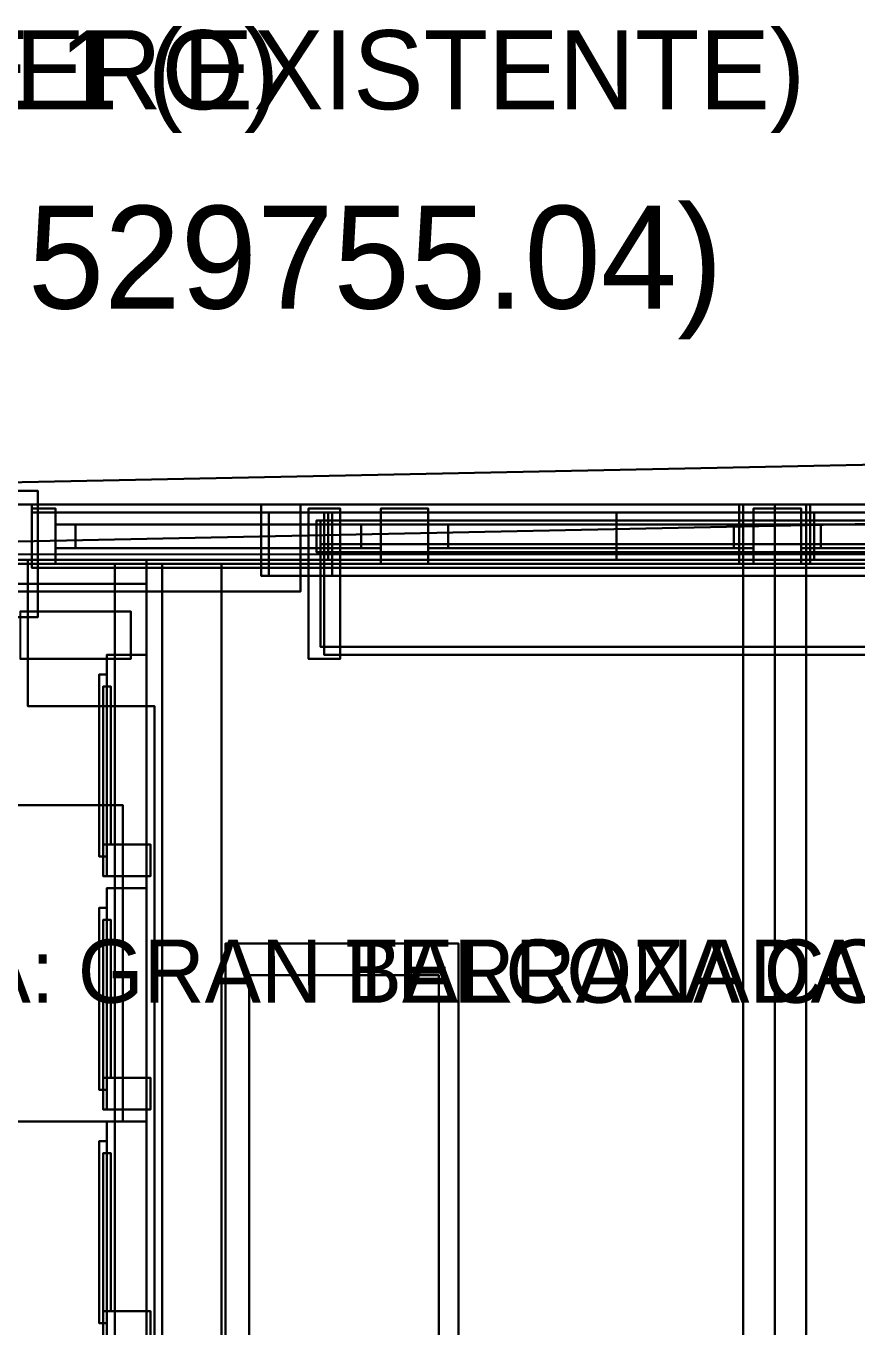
# Model space of a CAD drawing. Header units: metres. Extents: x -1 to 116, y -1 to 42.
# Drawn here: x 2.955 to 5.058, y 22.63 to 25.921 of the extents above; entities that cross this region are included whole.
import ezdxf

# ---------------------------------------------------------------- set-up
doc = ezdxf.new("R2010")
doc.units = ezdxf.units.M
for name, color, linetype in [('BALCONES_BARANDAS_3D', 30, 'CONTINUOUS'), ('CERCA_PERIMETRAL_3D', 8, 'CONTINUOUS'), ('CUBIERTA_CHALET_3D', 9, 'CONTINUOUS'), ('EJES_ESTRUCTURALES', 1, 'CONTINUOUS'), ('ESTRUCTURA_MADERA_CHALET_3D', 34, 'CONTINUOUS'), ('LOSA_PISO_3D', 8, 'CONTINUOUS'), ('MUROS_EXTERIORES_3D', 7, 'CONTINUOUS'), ('MUROS_INTERIORES_3D', 7, 'CONTINUOUS'), ('P2_LOSA_PISO_3D', 8, 'CONTINUOUS'), ('P2_ROTULOS', 6, 'CONTINUOUS'), ('P3_COLUMNAS_METAL_NEGRO_3D', 8, 'CONTINUOUS'), ('P3_LOSA_STEELDECK_3D', 8, 'CONTINUOUS'), ('P3_MOBILIARIO_PRIVADO_3D', 34, 'CONTINUOUS'), ('P3_ROTULOS', 5, 'CONTINUOUS'), ('PB_MOBILIARIO_COMERCIAL_3D', 34, 'CONTINUOUS'), ('PB_MOBILIARIO_GARAJE_3D', 8, 'CONTINUOUS'), ('PB_TIMBER_FRAME_3D', 30, 'CONTINUOUS'), ('PB_ZOCALO_PIEDRA_3D', 8, 'CONTINUOUS'), ('TERRENO_3D', 3, 'CONTINUOUS')]:
    doc.layers.add(name, color=color, linetype=linetype)

msp = doc.modelspace()

# ---------------------------------------------------------------- linework, layer by layer
at = {"layer": 'BALCONES_BARANDAS_3D', "color": 30}
for points in [[(2.97, 24.55, 3.97), (5.8, 24.55, 3.97), (5.8, 24.71, 3.97), (2.97, 24.71, 3.97)], [(2.97, 24.55, 4.05), (5.8, 24.55, 4.05), (5.8, 24.71, 4.05), (2.97, 24.71, 4.05)], [(2.97, 24.71, 3.97), (5.8, 24.71, 3.97), (5.8, 24.71, 4.05), (2.97, 24.71, 4.05)], [(2.97, 24.55, 3.97), (2.97, 24.71, 3.97), (2.97, 24.71, 4.05), (2.97, 24.55, 4.05)], [(2.97, 24.55, 6.97), (5.8, 24.55, 6.97), (5.8, 24.71, 6.97), (2.97, 24.71, 6.97)], [(2.97, 24.55, 7.05), (5.8, 24.55, 7.05), (5.8, 24.71, 7.05), (2.97, 24.71, 7.05)], [(2.97, 24.71, 6.97), (5.8, 24.71, 6.97), (5.8, 24.71, 7.05), (2.97, 24.71, 7.05)], [(2.97, 24.55, 6.97), (2.97, 24.71, 6.97), (2.97, 24.71, 7.05), (2.97, 24.55, 7.05)], [(2.97, 24.56, 3), (3.03, 24.56, 3), (3.03, 24.7, 3), (2.97, 24.7, 3)], [(2.97, 24.56, 4.05), (3.03, 24.56, 4.05), (3.03, 24.7, 4.05), (2.97, 24.7, 4.05)], [(2.97, 24.7, 3), (3.03, 24.7, 3), (3.03, 24.7, 4.05), (2.97, 24.7, 4.05)], [(2.97, 24.56, 3), (2.97, 24.7, 3), (2.97, 24.7, 4.05), (2.97, 24.56, 4.05)], [(2.97, 24.56, 6), (3.03, 24.56, 6), (3.03, 24.7, 6), (2.97, 24.7, 6)], [(2.97, 24.56, 7.05), (3.03, 24.56, 7.05), (3.03, 24.7, 7.05), (2.97, 24.7, 7.05)], [(2.97, 24.7, 6), (3.03, 24.7, 6), (3.03, 24.7, 7.05), (2.97, 24.7, 7.05)], [(2.97, 24.56, 6), (2.97, 24.7, 6), (2.97, 24.7, 7.05), (2.97, 24.56, 7.05)], [(2.97, 24.57, 3.05), (5.8, 24.57, 3.05), (5.8, 24.69, 3.05), (2.97, 24.69, 3.05)], [(2.97, 24.57, 3.13), (5.8, 24.57, 3.13), (5.8, 24.69, 3.13), (2.97, 24.69, 3.13)], [(2.97, 24.69, 3.05), (5.8, 24.69, 3.05), (5.8, 24.69, 3.13), (2.97, 24.69, 3.13)], [(2.97, 24.57, 3.05), (2.97, 24.69, 3.05), (2.97, 24.69, 3.13), (2.97, 24.57, 3.13)], [(2.97, 24.57, 6.05), (5.8, 24.57, 6.05), (5.8, 24.69, 6.05), (2.97, 24.69, 6.05)], [(2.97, 24.57, 6.13), (5.8, 24.57, 6.13), (5.8, 24.69, 6.13), (2.97, 24.69, 6.13)], [(2.97, 24.69, 6.05), (5.8, 24.69, 6.05), (5.8, 24.69, 6.13), (2.97, 24.69, 6.13)], [(2.97, 24.57, 6.05), (2.97, 24.69, 6.05), (2.97, 24.69, 6.13), (2.97, 24.57, 6.13)], [(3.03, 24.56, 3), (3.03, 24.7, 3), (3.03, 24.7, 4.05), (3.03, 24.56, 4.05)], [(3.03, 24.56, 6), (3.03, 24.7, 6), (3.03, 24.7, 7.05), (3.03, 24.56, 7.05)], [(3.8533, 24.56, 3), (3.9733, 24.56, 3), (3.9733, 24.7, 3), (3.8533, 24.7, 3)], [(3.8533, 24.56, 4.05), (3.9733, 24.56, 4.05), (3.9733, 24.7, 4.05), (3.8533, 24.7, 4.05)], [(3.8533, 24.7, 3), (3.9733, 24.7, 3), (3.9733, 24.7, 4.05), (3.8533, 24.7, 4.05)], [(3.8533, 24.56, 3), (3.8533, 24.7, 3), (3.8533, 24.7, 4.05), (3.8533, 24.56, 4.05)], [(3.8533, 24.56, 6), (3.9733, 24.56, 6), (3.9733, 24.7, 6), (3.8533, 24.7, 6)], [(3.8533, 24.56, 7.05), (3.9733, 24.56, 7.05), (3.9733, 24.7, 7.05), (3.8533, 24.7, 7.05)], [(3.8533, 24.7, 6), (3.9733, 24.7, 6), (3.9733, 24.7, 7.05), (3.8533, 24.7, 7.05)], [(3.8533, 24.56, 6), (3.8533, 24.7, 6), (3.8533, 24.7, 7.05), (3.8533, 24.56, 7.05)], [(3.9733, 24.56, 3), (3.9733, 24.7, 3), (3.9733, 24.7, 4.05), (3.9733, 24.56, 4.05)], [(3.9733, 24.56, 6), (3.9733, 24.7, 6), (3.9733, 24.7, 7.05), (3.9733, 24.56, 7.05)], [(4.7967, 24.56, 3), (4.9167, 24.56, 3), (4.9167, 24.7, 3), (4.7967, 24.7, 3)], [(4.7967, 24.56, 4.05), (4.9167, 24.56, 4.05), (4.9167, 24.7, 4.05), (4.7967, 24.7, 4.05)], [(4.7967, 24.7, 3), (4.9167, 24.7, 3), (4.9167, 24.7, 4.05), (4.7967, 24.7, 4.05)], [(4.7967, 24.56, 3), (4.7967, 24.7, 3), (4.7967, 24.7, 4.05), (4.7967, 24.56, 4.05)], [(4.7967, 24.56, 6), (4.9167, 24.56, 6), (4.9167, 24.7, 6), (4.7967, 24.7, 6)], [(4.7967, 24.56, 7.05), (4.9167, 24.56, 7.05), (4.9167, 24.7, 7.05), (4.7967, 24.7, 7.05)], [(4.7967, 24.7, 6), (4.9167, 24.7, 6), (4.9167, 24.7, 7.05), (4.7967, 24.7, 7.05)], [(4.7967, 24.56, 6), (4.7967, 24.7, 6), (4.7967, 24.7, 7.05), (4.7967, 24.56, 7.05)], [(4.9167, 24.56, 3), (4.9167, 24.7, 3), (4.9167, 24.7, 4.05), (4.9167, 24.56, 4.05)], [(4.9167, 24.56, 6), (4.9167, 24.7, 6), (4.9167, 24.7, 7.05), (4.9167, 24.56, 7.05)], [(3.03, 24.6, 3.13), (3.08, 24.6, 3.13), (3.08, 24.66, 3.13), (3.03, 24.66, 3.13)], [(3.03, 24.66, 3.13), (3.08, 24.66, 3.13), (3.8533, 24.66, 3.97), (3.8033, 24.66, 3.97)], [(3.03, 24.6, 3.13), (3.03, 24.66, 3.13), (3.8033, 24.66, 3.97), (3.8033, 24.6, 3.97)], [(3.03, 24.6, 3.97), (3.08, 24.6, 3.97), (3.08, 24.66, 3.97), (3.03, 24.66, 3.97)], [(3.8033, 24.66, 3.13), (3.8533, 24.66, 3.13), (3.08, 24.66, 3.97), (3.03, 24.66, 3.97)], [(3.8033, 24.6, 3.13), (3.8033, 24.66, 3.13), (3.03, 24.66, 3.97), (3.03, 24.6, 3.97)], [(3.03, 24.6, 6.13), (3.08, 24.6, 6.13), (3.08, 24.66, 6.13), (3.03, 24.66, 6.13)], [(3.03, 24.66, 6.13), (3.08, 24.66, 6.13), (3.8533, 24.66, 6.97), (3.8033, 24.66, 6.97)], [(3.03, 24.6, 6.13), (3.03, 24.66, 6.13), (3.8033, 24.66, 6.97), (3.8033, 24.6, 6.97)], [(3.03, 24.6, 6.97), (3.08, 24.6, 6.97), (3.08, 24.66, 6.97), (3.03, 24.66, 6.97)], [(3.8033, 24.66, 6.13), (3.8533, 24.66, 6.13), (3.08, 24.66, 6.97), (3.03, 24.66, 6.97)], [(3.8033, 24.6, 6.13), (3.8033, 24.66, 6.13), (3.03, 24.66, 6.97), (3.03, 24.6, 6.97)], [(3.08, 24.6, 3.13), (3.08, 24.66, 3.13), (3.8533, 24.66, 3.97), (3.8533, 24.6, 3.97)], [(3.8533, 24.6, 3.13), (3.8533, 24.66, 3.13), (3.08, 24.66, 3.97), (3.08, 24.6, 3.97)], [(3.08, 24.6, 6.13), (3.08, 24.66, 6.13), (3.8533, 24.66, 6.97), (3.8533, 24.6, 6.97)], [(3.8533, 24.6, 6.13), (3.8533, 24.66, 6.13), (3.08, 24.66, 6.97), (3.08, 24.6, 6.97)], [(3.8033, 24.6, 3.97), (3.8533, 24.6, 3.97), (3.8533, 24.66, 3.97), (3.8033, 24.66, 3.97)], [(3.8033, 24.6, 3.13), (3.8533, 24.6, 3.13), (3.8533, 24.66, 3.13), (3.8033, 24.66, 3.13)], [(3.8033, 24.6, 6.97), (3.8533, 24.6, 6.97), (3.8533, 24.66, 6.97), (3.8033, 24.66, 6.97)], [(3.8033, 24.6, 6.13), (3.8533, 24.6, 6.13), (3.8533, 24.66, 6.13), (3.8033, 24.66, 6.13)], [(3.9733, 24.6, 3.13), (4.0233, 24.6, 3.13), (4.0233, 24.66, 3.13), (3.9733, 24.66, 3.13)], [(3.9733, 24.66, 3.13), (4.0233, 24.66, 3.13), (4.7967, 24.66, 3.97), (4.7467, 24.66, 3.97)], [(3.9733, 24.6, 3.13), (3.9733, 24.66, 3.13), (4.7467, 24.66, 3.97), (4.7467, 24.6, 3.97)], [(3.9733, 24.6, 3.97), (4.0233, 24.6, 3.97), (4.0233, 24.66, 3.97), (3.9733, 24.66, 3.97)], [(4.7467, 24.66, 3.13), (4.7967, 24.66, 3.13), (4.0233, 24.66, 3.97), (3.9733, 24.66, 3.97)], [(4.7467, 24.6, 3.13), (4.7467, 24.66, 3.13), (3.9733, 24.66, 3.97), (3.9733, 24.6, 3.97)], [(3.9733, 24.6, 6.13), (4.0233, 24.6, 6.13), (4.0233, 24.66, 6.13), (3.9733, 24.66, 6.13)], [(3.9733, 24.66, 6.13), (4.0233, 24.66, 6.13), (4.7967, 24.66, 6.97), (4.7467, 24.66, 6.97)], [(3.9733, 24.6, 6.13), (3.9733, 24.66, 6.13), (4.7467, 24.66, 6.97), (4.7467, 24.6, 6.97)], [(3.9733, 24.6, 6.97), (4.0233, 24.6, 6.97), (4.0233, 24.66, 6.97), (3.9733, 24.66, 6.97)], [(4.7467, 24.66, 6.13), (4.7967, 24.66, 6.13), (4.0233, 24.66, 6.97), (3.9733, 24.66, 6.97)], [(4.7467, 24.6, 6.13), (4.7467, 24.66, 6.13), (3.9733, 24.66, 6.97), (3.9733, 24.6, 6.97)], [(4.0233, 24.6, 3.13), (4.0233, 24.66, 3.13), (4.7967, 24.66, 3.97), (4.7967, 24.6, 3.97)], [(4.7967, 24.6, 3.13), (4.7967, 24.66, 3.13), (4.0233, 24.66, 3.97), (4.0233, 24.6, 3.97)], [(4.0233, 24.6, 6.13), (4.0233, 24.66, 6.13), (4.7967, 24.66, 6.97), (4.7967, 24.6, 6.97)], [(4.7967, 24.6, 6.13), (4.7967, 24.66, 6.13), (4.0233, 24.66, 6.97), (4.0233, 24.6, 6.97)], [(4.7467, 24.6, 3.97), (4.7967, 24.6, 3.97), (4.7967, 24.66, 3.97), (4.7467, 24.66, 3.97)], [(4.7467, 24.6, 3.13), (4.7967, 24.6, 3.13), (4.7967, 24.66, 3.13), (4.7467, 24.66, 3.13)], [(4.7467, 24.6, 6.97), (4.7967, 24.6, 6.97), (4.7967, 24.66, 6.97), (4.7467, 24.66, 6.97)], [(4.7467, 24.6, 6.13), (4.7967, 24.6, 6.13), (4.7967, 24.66, 6.13), (4.7467, 24.66, 6.13)], [(4.9167, 24.6, 3.13), (4.9667, 24.6, 3.13), (4.9667, 24.66, 3.13), (4.9167, 24.66, 3.13)], [(4.9167, 24.66, 3.13), (4.9667, 24.66, 3.13), (5.74, 24.66, 3.97), (5.69, 24.66, 3.97)], [(4.9167, 24.6, 3.13), (4.9167, 24.66, 3.13), (5.69, 24.66, 3.97), (5.69, 24.6, 3.97)], [(4.9167, 24.6, 3.97), (4.9667, 24.6, 3.97), (4.9667, 24.66, 3.97), (4.9167, 24.66, 3.97)], [(5.69, 24.66, 3.13), (5.74, 24.66, 3.13), (4.9667, 24.66, 3.97), (4.9167, 24.66, 3.97)], [(5.69, 24.6, 3.13), (5.69, 24.66, 3.13), (4.9167, 24.66, 3.97), (4.9167, 24.6, 3.97)], [(4.9167, 24.6, 6.13), (4.9667, 24.6, 6.13), (4.9667, 24.66, 6.13), (4.9167, 24.66, 6.13)], [(4.9167, 24.66, 6.13), (4.9667, 24.66, 6.13), (5.74, 24.66, 6.97), (5.69, 24.66, 6.97)], [(4.9167, 24.6, 6.13), (4.9167, 24.66, 6.13), (5.69, 24.66, 6.97), (5.69, 24.6, 6.97)], [(4.9167, 24.6, 6.97), (4.9667, 24.6, 6.97), (4.9667, 24.66, 6.97), (4.9167, 24.66, 6.97)], [(5.69, 24.66, 6.13), (5.74, 24.66, 6.13), (4.9667, 24.66, 6.97), (4.9167, 24.66, 6.97)], [(5.69, 24.6, 6.13), (5.69, 24.66, 6.13), (4.9167, 24.66, 6.97), (4.9167, 24.6, 6.97)], [(4.9667, 24.6, 3.13), (4.9667, 24.66, 3.13), (5.74, 24.66, 3.97), (5.74, 24.6, 3.97)], [(5.74, 24.6, 3.13), (5.74, 24.66, 3.13), (4.9667, 24.66, 3.97), (4.9667, 24.6, 3.97)], [(4.9667, 24.6, 6.13), (4.9667, 24.66, 6.13), (5.74, 24.66, 6.97), (5.74, 24.6, 6.97)], [(5.74, 24.6, 6.13), (5.74, 24.66, 6.13), (4.9667, 24.66, 6.97), (4.9667, 24.6, 6.97)], [(3.03, 24.6, 3.13), (3.08, 24.6, 3.13), (3.8533, 24.6, 3.97), (3.8033, 24.6, 3.97)], [(3.8033, 24.6, 3.13), (3.8533, 24.6, 3.13), (3.08, 24.6, 3.97), (3.03, 24.6, 3.97)], [(3.03, 24.6, 6.13), (3.08, 24.6, 6.13), (3.8533, 24.6, 6.97), (3.8033, 24.6, 6.97)], [(3.8033, 24.6, 6.13), (3.8533, 24.6, 6.13), (3.08, 24.6, 6.97), (3.03, 24.6, 6.97)], [(3.9733, 24.6, 3.13), (4.0233, 24.6, 3.13), (4.7967, 24.6, 3.97), (4.7467, 24.6, 3.97)], [(4.7467, 24.6, 3.13), (4.7967, 24.6, 3.13), (4.0233, 24.6, 3.97), (3.9733, 24.6, 3.97)], [(3.9733, 24.6, 6.13), (4.0233, 24.6, 6.13), (4.7967, 24.6, 6.97), (4.7467, 24.6, 6.97)], [(4.7467, 24.6, 6.13), (4.7967, 24.6, 6.13), (4.0233, 24.6, 6.97), (3.9733, 24.6, 6.97)], [(4.9167, 24.6, 3.13), (4.9667, 24.6, 3.13), (5.74, 24.6, 3.97), (5.69, 24.6, 3.97)], [(5.69, 24.6, 3.13), (5.74, 24.6, 3.13), (4.9667, 24.6, 3.97), (4.9167, 24.6, 3.97)], [(4.9167, 24.6, 6.13), (4.9667, 24.6, 6.13), (5.74, 24.6, 6.97), (5.69, 24.6, 6.97)], [(5.69, 24.6, 6.13), (5.74, 24.6, 6.13), (4.9667, 24.6, 6.97), (4.9167, 24.6, 6.97)], [(2.97, 24.57, 3.05), (5.8, 24.57, 3.05), (5.8, 24.57, 3.13), (2.97, 24.57, 3.13)], [(2.97, 24.57, 6.05), (5.8, 24.57, 6.05), (5.8, 24.57, 6.13), (2.97, 24.57, 6.13)], [(2.97, 24.56, 3), (3.03, 24.56, 3), (3.03, 24.56, 4.05), (2.97, 24.56, 4.05)], [(2.97, 24.56, 6), (3.03, 24.56, 6), (3.03, 24.56, 7.05), (2.97, 24.56, 7.05)], [(2.97, 24.55, 3.97), (5.8, 24.55, 3.97), (5.8, 24.55, 4.05), (2.97, 24.55, 4.05)], [(2.97, 24.55, 6.97), (5.8, 24.55, 6.97), (5.8, 24.55, 7.05), (2.97, 24.55, 7.05)], [(3.8533, 24.56, 3), (3.9733, 24.56, 3), (3.9733, 24.56, 4.05), (3.8533, 24.56, 4.05)], [(3.8533, 24.56, 6), (3.9733, 24.56, 6), (3.9733, 24.56, 7.05), (3.8533, 24.56, 7.05)], [(4.7967, 24.56, 3), (4.9167, 24.56, 3), (4.9167, 24.56, 4.05), (4.7967, 24.56, 4.05)], [(4.7967, 24.56, 6), (4.9167, 24.56, 6), (4.9167, 24.56, 7.05), (4.7967, 24.56, 7.05)]]:
    msp.add_3dface(points, dxfattribs=at)
at = {"layer": 'CERCA_PERIMETRAL_3D', "color": 1}
for points in [[(0, 24.556, -0.2), (11.3703, 24.7909, -0.2), (11.3703, 24.9409, -0.2), (0, 24.706, -0.2)], [(0, 24.556, 0.1), (11.3703, 24.7909, 0.1), (11.3703, 24.9409, 0.1), (0, 24.706, 0.1)], [(0, 24.706, -0.2), (11.3703, 24.9409, -0.2), (11.3703, 24.9409, 0.1), (0, 24.706, 0.1)], [(0, 24.556, -0.2), (11.3703, 24.7909, -0.2), (11.3703, 24.7909, 0.1), (0, 24.556, 0.1)]]:
    msp.add_3dface(points, dxfattribs=at)
at = {"layer": 'CUBIERTA_CHALET_3D', "color": 9}
for points in [[(2.45, 14.3, 10.1997), (4.85, 14.3, 11.6994), (4.85, 24.71, 11.6994), (2.45, 24.71, 10.1997)], [(2.45, 14.3, 10.3797), (4.85, 14.3, 11.8794), (4.85, 24.71, 11.8794), (2.45, 24.71, 10.3797)], [(2.45, 24.71, 10.1997), (4.85, 24.71, 11.6994), (4.85, 24.71, 11.8794), (2.45, 24.71, 10.3797)], [(4.85, 14.3, 11.6994), (4.85, 24.71, 11.6994), (4.85, 24.71, 11.8794), (4.85, 14.3, 11.8794)], [(4.85, 14.3, 11.6994), (5.55, 14.3, 11.262), (5.55, 24.71, 11.262), (4.85, 24.71, 11.6994)], [(4.85, 14.3, 11.8794), (5.55, 14.3, 11.442), (5.55, 24.71, 11.442), (4.85, 24.71, 11.8794)], [(4.85, 24.71, 11.6994), (5.55, 24.71, 11.262), (5.55, 24.71, 11.442), (4.85, 24.71, 11.8794)], [(4.85, 14.3, 11.6994), (4.85, 24.71, 11.6994), (4.85, 24.71, 11.8794), (4.85, 14.3, 11.8794)]]:
    msp.add_3dface(points, dxfattribs=at)
at = {"layer": 'EJES_ESTRUCTURALES', "color": 1}
msp.add_line((-0.6, 24.585), (10.4, 24.585), dxfattribs=at)
at = {"layer": 'ESTRUCTURA_MADERA_CHALET_3D', "color": 34}
for points in [[(0.45, 24.56, 8.67), (9.15, 24.56, 8.67), (9.15, 24.71, 8.67), (0.45, 24.71, 8.67)], [(0.45, 24.56, 8.85), (9.15, 24.56, 8.85), (9.15, 24.71, 8.85), (0.45, 24.71, 8.85)], [(0.45, 24.71, 8.67), (9.15, 24.71, 8.67), (9.15, 24.71, 8.85), (0.45, 24.71, 8.85)], [(4.76, 24.56, 8.85), (4.94, 24.56, 8.85), (4.94, 24.71, 8.85), (4.76, 24.71, 8.85)], [(4.76, 24.56, 11.6494), (4.94, 24.56, 11.6494), (4.94, 24.71, 11.6494), (4.76, 24.71, 11.6494)], [(4.76, 24.71, 8.85), (4.94, 24.71, 8.85), (4.94, 24.71, 11.6494), (4.76, 24.71, 11.6494)], [(4.76, 24.56, 8.85), (4.76, 24.71, 8.85), (4.76, 24.71, 11.6494), (4.76, 24.56, 11.6494)], [(4.77, 14.3, 11.4794), (4.93, 14.3, 11.4794), (4.93, 24.71, 11.4794), (4.77, 24.71, 11.4794)], [(4.77, 14.3, 11.6994), (4.93, 14.3, 11.6994), (4.93, 24.71, 11.6994), (4.77, 24.71, 11.6994)], [(4.77, 24.71, 11.4794), (4.93, 24.71, 11.4794), (4.93, 24.71, 11.6994), (4.77, 24.71, 11.6994)], [(4.77, 14.3, 11.4794), (4.77, 24.71, 11.4794), (4.77, 24.71, 11.6994), (4.77, 14.3, 11.6994)], [(4.93, 14.3, 11.4794), (4.93, 24.71, 11.4794), (4.93, 24.71, 11.6994), (4.93, 14.3, 11.6994)], [(4.94, 24.56, 8.85), (4.94, 24.71, 8.85), (4.94, 24.71, 11.6494), (4.94, 24.56, 11.6494)], [(0.45, 24.56, 8.67), (9.15, 24.56, 8.67), (9.15, 24.56, 8.85), (0.45, 24.56, 8.85)], [(4.76, 24.56, 8.85), (4.94, 24.56, 8.85), (4.94, 24.56, 11.6494), (4.76, 24.56, 11.6494)]]:
    msp.add_3dface(points, dxfattribs=at)
at = {"layer": 'LOSA_PISO_3D', "color": 8}
for points in [[(0.15, 10.35, -0.15), (9.15, 10.35, -0.15), (9.15, 24.71, -0.15), (0.15, 24.71, -0.15)], [(0.15, 10.35), (9.15, 10.35), (9.15, 24.71), (0.15, 24.71)], [(0.15, 24.71, -0.15), (9.15, 24.71, -0.15), (9.15, 24.71), (0.15, 24.71)]]:
    msp.add_3dface(points, dxfattribs=at)
at = {"layer": 'MUROS_EXTERIORES_3D', "color": 7}
for points in [[(2.7, 24.56), (3.65, 24.56), (3.65, 24.71), (2.7, 24.71)], [(2.7, 24.56, 2.85), (3.65, 24.56, 2.85), (3.65, 24.71, 2.85), (2.7, 24.71, 2.85)], [(2.7, 24.71), (3.65, 24.71), (3.65, 24.71, 2.85), (2.7, 24.71, 2.85)], [(3.65, 24.56), (3.65, 24.71), (3.65, 24.71, 2.85), (3.65, 24.56, 2.85)], [(3.65, 24.56, 2.4), (5.75, 24.56, 2.4), (5.75, 24.71, 2.4), (3.65, 24.71, 2.4)], [(3.65, 24.56, 2.85), (5.75, 24.56, 2.85), (5.75, 24.71, 2.85), (3.65, 24.71, 2.85)], [(3.65, 24.71, 2.4), (5.75, 24.71, 2.4), (5.75, 24.71, 2.85), (3.65, 24.71, 2.85)], [(3.65, 24.56, 2.4), (3.65, 24.71, 2.4), (3.65, 24.71, 2.85), (3.65, 24.56, 2.85)], [(2.7, 24.56), (3.65, 24.56), (3.65, 24.56, 2.85), (2.7, 24.56, 2.85)], [(3.65, 24.56, 2.4), (5.75, 24.56, 2.4), (5.75, 24.56, 2.85), (3.65, 24.56, 2.85)]]:
    msp.add_3dface(points, dxfattribs=at)
at = {"layer": 'MUROS_INTERIORES_3D', "color": 7}
for points in [[(3.3, 11.8), (3.45, 11.8), (3.45, 24.56), (3.3, 24.56)], [(3.3, 11.8, 2.85), (3.45, 11.8, 2.85), (3.45, 24.56, 2.85), (3.3, 24.56, 2.85)], [(3.3, 24.56), (3.45, 24.56), (3.45, 24.56, 2.85), (3.3, 24.56, 2.85)], [(3.3, 11.8), (3.3, 24.56), (3.3, 24.56, 2.85), (3.3, 11.8, 2.85)], [(3.45, 11.8), (3.45, 24.56), (3.45, 24.56, 2.85), (3.45, 11.8, 2.85)]]:
    msp.add_3dface(points, dxfattribs=at)
at = {"layer": 'P2_LOSA_PISO_3D', "color": 8}
for points in [[(0.15, 10.35, 2.85), (9.15, 10.35, 2.85), (9.15, 24.71, 2.85), (0.15, 24.71, 2.85)], [(0.15, 10.35, 3), (9.15, 10.35, 3), (9.15, 24.71, 3), (0.15, 24.71, 3)], [(0.15, 24.71, 2.85), (9.15, 24.71, 2.85), (9.15, 24.71, 3), (0.15, 24.71, 3)]]:
    msp.add_3dface(points, dxfattribs=at)
at = {"layer": 'P3_COLUMNAS_METAL_NEGRO_3D', "color": 8}
for points in [[(2.665, 24.425, 6), (2.985, 24.425, 6), (2.985, 24.745, 6), (2.665, 24.745, 6)], [(2.665, 24.425, 6.03), (2.985, 24.425, 6.03), (2.985, 24.745, 6.03), (2.665, 24.745, 6.03)], [(2.665, 24.745, 6), (2.985, 24.745, 6), (2.985, 24.745, 6.03), (2.665, 24.745, 6.03)], [(2.985, 24.425, 6), (2.985, 24.745, 6), (2.985, 24.745, 6.03), (2.985, 24.425, 6.03)], [(2.665, 24.425, 6), (2.985, 24.425, 6), (2.985, 24.425, 6.03), (2.665, 24.425, 6.03)]]:
    msp.add_3dface(points, dxfattribs=at)
at = {"layer": 'P3_LOSA_STEELDECK_3D', "color": 8}
for points in [[(0.15, 10.4, 5.85), (9.15, 10.4, 5.85), (9.15, 24.71, 5.85), (0.15, 24.71, 5.85)], [(0.15, 10.4, 6), (9.15, 10.4, 6), (9.15, 24.71, 6), (0.15, 24.71, 6)], [(0.15, 24.71, 5.85), (9.15, 24.71, 5.85), (9.15, 24.71, 6), (0.15, 24.71, 6)]]:
    msp.add_3dface(points, dxfattribs=at)
at = {"layer": 'P3_MOBILIARIO_PRIVADO_3D', "color": 30}
for points in [[(2.45, 23.15, 6), (3.2, 23.15, 6), (3.2, 23.95, 6), (2.45, 23.95, 6)], [(2.45, 23.15, 6.44), (3.2, 23.15, 6.44), (3.2, 23.95, 6.44), (2.45, 23.95, 6.44)], [(2.45, 23.95, 6), (3.2, 23.95, 6), (3.2, 23.95, 6.44), (2.45, 23.95, 6.44)], [(3.2, 23.15, 6), (3.2, 23.95, 6), (3.2, 23.95, 6.44), (3.2, 23.15, 6.44)], [(2.45, 23.15, 6), (3.2, 23.15, 6), (3.2, 23.15, 6.44), (2.45, 23.15, 6.44)]]:
    msp.add_3dface(points, dxfattribs=at)
at = {"layer": 'PB_MOBILIARIO_COMERCIAL_3D', "color": 8}
for points in [[(3.65, 24.57), (3.72, 24.57), (3.72, 24.69), (3.65, 24.69)], [(3.65, 24.57, 2.4), (3.72, 24.57, 2.4), (3.72, 24.69, 2.4), (3.65, 24.69, 2.4)], [(3.65, 24.69), (3.72, 24.69), (3.72, 24.69, 2.4), (3.65, 24.69, 2.4)], [(3.65, 24.57), (3.65, 24.69), (3.65, 24.69, 2.4), (3.65, 24.57, 2.4)], [(3.72, 24.57), (3.72, 24.69), (3.72, 24.69, 2.4), (3.72, 24.57, 2.4)], [(3.69, 24.59, 1.98), (5.71, 24.59, 1.98), (5.71, 24.67, 1.98), (3.69, 24.67, 1.98)], [(3.69, 24.59, 2.02), (5.71, 24.59, 2.02), (5.71, 24.67, 2.02), (3.69, 24.67, 2.02)], [(3.69, 24.67, 1.98), (5.71, 24.67, 1.98), (5.71, 24.67, 2.02), (3.69, 24.67, 2.02)], [(3.69, 24.59, 1.98), (3.69, 24.67, 1.98), (3.69, 24.67, 2.02), (3.69, 24.59, 2.02)], [(3.7, 24.35, 2.12), (5.7, 24.35, 2.12), (5.7, 24.67, 2.12), (3.7, 24.67, 2.12)], [(3.7, 24.35, 2.38), (5.7, 24.35, 2.38), (5.7, 24.67, 2.38), (3.7, 24.67, 2.38)], [(3.7, 24.67, 2.12), (5.7, 24.67, 2.12), (5.7, 24.67, 2.38), (3.7, 24.67, 2.38)], [(3.7, 24.35, 2.12), (3.7, 24.67, 2.12), (3.7, 24.67, 2.38), (3.7, 24.35, 2.38)], [(3.7, 24.61, 2.02), (5.7, 24.61, 2.02), (5.7, 24.66, 2.02), (3.7, 24.66, 2.02)], [(3.7, 24.61, 2.065), (5.7, 24.61, 2.065), (5.7, 24.66, 2.065), (3.7, 24.66, 2.065)], [(3.7, 24.66, 2.02), (5.7, 24.66, 2.02), (5.7, 24.66, 2.065), (3.7, 24.66, 2.065)], [(3.7, 24.61, 2.02), (3.7, 24.66, 2.02), (3.7, 24.66, 2.065), (3.7, 24.61, 2.065)], [(3.69, 24.59, 1.98), (5.71, 24.59, 1.98), (5.71, 24.59, 2.02), (3.69, 24.59, 2.02)], [(3.7, 24.61, 2.02), (5.7, 24.61, 2.02), (5.7, 24.61, 2.065), (3.7, 24.61, 2.065)], [(3.65, 24.57), (3.72, 24.57), (3.72, 24.57, 2.4), (3.65, 24.57, 2.4)], [(3.7, 24.35, 2.12), (5.7, 24.35, 2.12), (5.7, 24.35, 2.38), (3.7, 24.35, 2.38)]]:
    msp.add_3dface(points, dxfattribs=at)
at = {"layer": 'PB_MOBILIARIO_COMERCIAL_3D', "color": 30}
for points in [[(3.67, 24.32, 2.08), (3.75, 24.32, 2.08), (3.75, 24.7, 2.08), (3.67, 24.7, 2.08)], [(3.67, 24.32, 2.4), (3.75, 24.32, 2.4), (3.75, 24.7, 2.4), (3.67, 24.7, 2.4)], [(3.67, 24.7, 2.08), (3.75, 24.7, 2.08), (3.75, 24.7, 2.4), (3.67, 24.7, 2.4)], [(3.67, 24.32, 2.08), (3.67, 24.7, 2.08), (3.67, 24.7, 2.4), (3.67, 24.32, 2.4)], [(3.75, 24.32, 2.08), (3.75, 24.7, 2.08), (3.75, 24.7, 2.4), (3.75, 24.32, 2.4)], [(3.67, 24.32, 2.08), (3.75, 24.32, 2.08), (3.75, 24.32, 2.4), (3.67, 24.32, 2.4)], [(3.52, 12.08, 0.62), (4, 12.08, 0.62), (4, 23.52, 0.62), (3.52, 23.52, 0.62)], [(3.52, 12.08, 0.74), (4, 12.08, 0.74), (4, 23.52, 0.74), (3.52, 23.52, 0.74)], [(3.52, 23.52, 0.62), (4, 23.52, 0.62), (4, 23.52, 0.74), (3.52, 23.52, 0.74)], [(3.52, 12.08, 0.62), (3.52, 23.52, 0.62), (3.52, 23.52, 0.74), (3.52, 12.08, 0.74)], [(4, 12.08, 0.62), (4, 23.52, 0.62), (4, 23.52, 0.74), (4, 12.08, 0.74)]]:
    msp.add_3dface(points, dxfattribs=at)
at = {"layer": 'PB_MOBILIARIO_COMERCIAL_3D', "color": 9}
for points in [[(3.71, 24.33, 2.17), (5.69, 24.33, 2.17), (5.69, 24.69, 2.17), (3.71, 24.69, 2.17)], [(3.71, 24.33, 2.33), (5.69, 24.33, 2.33), (5.69, 24.69, 2.33), (3.71, 24.69, 2.33)], [(3.71, 24.69, 2.17), (5.69, 24.69, 2.17), (5.69, 24.69, 2.33), (3.71, 24.69, 2.33)], [(3.71, 24.33, 2.17), (3.71, 24.69, 2.17), (3.71, 24.69, 2.33), (3.71, 24.33, 2.33)], [(3.7, 24.61, 2.07), (5.7, 24.61, 2.07), (5.7, 24.66, 2.07), (3.7, 24.66, 2.07)], [(3.7, 24.61, 2.115), (5.7, 24.61, 2.115), (5.7, 24.66, 2.115), (3.7, 24.66, 2.115)], [(3.7, 24.66, 2.07), (5.7, 24.66, 2.07), (5.7, 24.66, 2.115), (3.7, 24.66, 2.115)], [(3.7, 24.61, 2.07), (3.7, 24.66, 2.07), (3.7, 24.66, 2.115), (3.7, 24.61, 2.115)], [(3.7, 24.61, 2.07), (5.7, 24.61, 2.07), (5.7, 24.61, 2.115), (3.7, 24.61, 2.115)], [(3.71, 24.33, 2.17), (5.69, 24.33, 2.17), (5.69, 24.33, 2.33), (3.71, 24.33, 2.33)]]:
    msp.add_3dface(points, dxfattribs=at)
at = {"layer": 'PB_MOBILIARIO_COMERCIAL_3D', "color": 34}
for points in [[(4.45, 24.57, 1.99), (4.95, 24.57, 1.99), (4.95, 24.69, 1.99), (4.45, 24.69, 1.99)], [(4.45, 24.57, 2.05), (4.95, 24.57, 2.05), (4.95, 24.69, 2.05), (4.45, 24.69, 2.05)], [(4.45, 24.69, 1.99), (4.95, 24.69, 1.99), (4.95, 24.69, 2.05), (4.45, 24.69, 2.05)], [(4.45, 24.57, 1.99), (4.45, 24.69, 1.99), (4.45, 24.69, 2.05), (4.45, 24.57, 2.05)], [(4.95, 24.57, 1.99), (4.95, 24.69, 1.99), (4.95, 24.69, 2.05), (4.95, 24.57, 2.05)], [(4.45, 24.57, 1.99), (4.95, 24.57, 1.99), (4.95, 24.57, 2.05), (4.45, 24.57, 2.05)], [(3.46, 12, 0.52), (4.05, 12, 0.52), (4.05, 23.6, 0.52), (3.46, 23.6, 0.52)], [(3.46, 12, 0.62), (4.05, 12, 0.62), (4.05, 23.6, 0.62), (3.46, 23.6, 0.62)], [(3.46, 23.6, 0.52), (4.05, 23.6, 0.52), (4.05, 23.6, 0.62), (3.46, 23.6, 0.62)], [(3.46, 12, 0.52), (3.46, 23.6, 0.52), (3.46, 23.6, 0.62), (3.46, 12, 0.62)], [(3.46, 12, 0.98), (4.05, 12, 0.98), (4.05, 23.6, 0.98), (3.46, 23.6, 0.98)], [(3.46, 12, 1.08), (4.05, 12, 1.08), (4.05, 23.6, 1.08), (3.46, 23.6, 1.08)], [(3.46, 23.6, 0.98), (4.05, 23.6, 0.98), (4.05, 23.6, 1.08), (3.46, 23.6, 1.08)], [(3.46, 12, 0.98), (3.46, 23.6, 0.98), (3.46, 23.6, 1.08), (3.46, 12, 1.08)], [(3.46, 12, 1.44), (4.05, 12, 1.44), (4.05, 23.6, 1.44), (3.46, 23.6, 1.44)], [(3.46, 12, 1.54), (4.05, 12, 1.54), (4.05, 23.6, 1.54), (3.46, 23.6, 1.54)], [(3.46, 23.6, 1.44), (4.05, 23.6, 1.44), (4.05, 23.6, 1.54), (3.46, 23.6, 1.54)], [(3.46, 12, 1.44), (3.46, 23.6, 1.44), (3.46, 23.6, 1.54), (3.46, 12, 1.54)], [(4.05, 12, 0.52), (4.05, 23.6, 0.52), (4.05, 23.6, 0.62), (4.05, 12, 0.62)], [(4.05, 12, 0.98), (4.05, 23.6, 0.98), (4.05, 23.6, 1.08), (4.05, 12, 1.08)], [(4.05, 12, 1.44), (4.05, 23.6, 1.44), (4.05, 23.6, 1.54), (4.05, 12, 1.54)]]:
    msp.add_3dface(points, dxfattribs=at)
at = {"layer": 'PB_MOBILIARIO_COMERCIAL_3D', "color": 1}
for points in [[(3.52, 12.08, 1.08), (4, 12.08, 1.08), (4, 23.52, 1.08), (3.52, 23.52, 1.08)], [(3.52, 12.08, 1.2), (4, 12.08, 1.2), (4, 23.52, 1.2), (3.52, 23.52, 1.2)], [(3.52, 23.52, 1.08), (4, 23.52, 1.08), (4, 23.52, 1.2), (3.52, 23.52, 1.2)], [(3.52, 12.08, 1.08), (3.52, 23.52, 1.08), (3.52, 23.52, 1.2), (3.52, 12.08, 1.2)], [(4, 12.08, 1.08), (4, 23.52, 1.08), (4, 23.52, 1.2), (4, 12.08, 1.2)]]:
    msp.add_3dface(points, dxfattribs=at)
at = {"layer": 'PB_MOBILIARIO_COMERCIAL_3D', "color": 2}
for points in [[(3.52, 12.08, 1.54), (4, 12.08, 1.54), (4, 23.52, 1.54), (3.52, 23.52, 1.54)], [(3.52, 12.08, 1.66), (4, 12.08, 1.66), (4, 23.52, 1.66), (3.52, 23.52, 1.66)], [(3.52, 23.52, 1.54), (4, 23.52, 1.54), (4, 23.52, 1.66), (3.52, 23.52, 1.66)], [(3.52, 12.08, 1.54), (3.52, 23.52, 1.54), (3.52, 23.52, 1.66), (3.52, 12.08, 1.66)], [(4, 12.08, 1.54), (4, 23.52, 1.54), (4, 23.52, 1.66), (4, 12.08, 1.66)]]:
    msp.add_3dface(points, dxfattribs=at)
at = {"layer": 'PB_MOBILIARIO_GARAJE_3D', "color": 8}
for points in [[(0.4, 24.49, 2.35), (3.26, 24.49, 2.35), (3.26, 24.57, 2.35), (0.4, 24.57, 2.35)], [(0.4, 24.49, 2.42), (3.26, 24.49, 2.42), (3.26, 24.57, 2.42), (0.4, 24.57, 2.42)], [(0.4, 24.57, 2.35), (3.26, 24.57, 2.35), (3.26, 24.57, 2.42), (0.4, 24.57, 2.42)], [(0.4, 24.51), (3.26, 24.51), (3.26, 24.56), (0.4, 24.56)], [(0.4, 24.51, 0.015), (3.26, 24.51, 0.015), (3.26, 24.56, 0.015), (0.4, 24.56, 0.015)], [(0.4, 24.56), (3.26, 24.56), (3.26, 24.56, 0.015), (0.4, 24.56, 0.015)], [(2.96, 24.2, 2.35), (3.26, 24.2, 2.35), (3.26, 24.57, 2.35), (2.96, 24.57, 2.35)], [(2.96, 24.2, 2.42), (3.26, 24.2, 2.42), (3.26, 24.57, 2.42), (2.96, 24.57, 2.42)], [(2.96, 24.57, 2.35), (3.26, 24.57, 2.35), (3.26, 24.57, 2.42), (2.96, 24.57, 2.42)], [(2.96, 24.2, 2.35), (2.96, 24.57, 2.35), (2.96, 24.57, 2.42), (2.96, 24.2, 2.42)], [(3.18, 21.9), (3.26, 21.9), (3.26, 24.56), (3.18, 24.56)], [(3.18, 21.9, 0.015), (3.26, 21.9, 0.015), (3.26, 24.56, 0.015), (3.18, 24.56, 0.015)], [(3.18, 24.56), (3.26, 24.56), (3.26, 24.56, 0.015), (3.18, 24.56, 0.015)], [(3.18, 21.9), (3.18, 24.56), (3.18, 24.56, 0.015), (3.18, 21.9, 0.015)], [(3.26, 24.49, 2.35), (3.26, 24.57, 2.35), (3.26, 24.57, 2.42), (3.26, 24.49, 2.42)], [(3.26, 24.2, 2.35), (3.26, 24.57, 2.35), (3.26, 24.57, 2.42), (3.26, 24.2, 2.42)], [(3.26, 24.51), (3.26, 24.56), (3.26, 24.56, 0.015), (3.26, 24.51, 0.015)], [(3.26, 21.9), (3.26, 24.56), (3.26, 24.56, 0.015), (3.26, 21.9, 0.015)], [(0.4, 24.51), (3.26, 24.51), (3.26, 24.51, 0.015), (0.4, 24.51, 0.015)], [(0.4, 24.49, 2.35), (3.26, 24.49, 2.35), (3.26, 24.49, 2.42), (0.4, 24.49, 2.42)], [(2.96, 24.2, 2.35), (3.26, 24.2, 2.35), (3.26, 24.2, 2.42), (2.96, 24.2, 2.42)], [(3.18, 21.9, 2.35), (3.28, 21.9, 2.35), (3.28, 24.2, 2.35), (3.18, 24.2, 2.35)], [(3.18, 21.9, 2.42), (3.28, 21.9, 2.42), (3.28, 24.2, 2.42), (3.18, 24.2, 2.42)], [(3.18, 24.2, 2.35), (3.28, 24.2, 2.35), (3.28, 24.2, 2.42), (3.18, 24.2, 2.42)], [(3.18, 21.9, 2.35), (3.18, 24.2, 2.35), (3.18, 24.2, 2.42), (3.18, 21.9, 2.42)], [(3.28, 21.9, 2.35), (3.28, 24.2, 2.35), (3.28, 24.2, 2.42), (3.28, 21.9, 2.42)], [(3.15, 23.77, 2.28), (3.27, 23.77, 2.28), (3.27, 23.85, 2.28), (3.15, 23.85, 2.28)], [(3.15, 23.77, 2.36), (3.27, 23.77, 2.36), (3.27, 23.85, 2.36), (3.15, 23.85, 2.36)], [(3.15, 23.85, 2.28), (3.27, 23.85, 2.28), (3.27, 23.85, 2.36), (3.15, 23.85, 2.36)], [(3.15, 23.77, 2.28), (3.15, 23.85, 2.28), (3.15, 23.85, 2.36), (3.15, 23.77, 2.36)], [(3.27, 23.77, 2.28), (3.27, 23.85, 2.28), (3.27, 23.85, 2.36), (3.27, 23.77, 2.36)], [(3.15, 23.77, 2.28), (3.27, 23.77, 2.28), (3.27, 23.77, 2.36), (3.15, 23.77, 2.36)], [(3.15, 23.18, 2.28), (3.27, 23.18, 2.28), (3.27, 23.26, 2.28), (3.15, 23.26, 2.28)], [(3.15, 23.18, 2.36), (3.27, 23.18, 2.36), (3.27, 23.26, 2.36), (3.15, 23.26, 2.36)], [(3.15, 23.26, 2.28), (3.27, 23.26, 2.28), (3.27, 23.26, 2.36), (3.15, 23.26, 2.36)], [(3.15, 23.18, 2.28), (3.15, 23.26, 2.28), (3.15, 23.26, 2.36), (3.15, 23.18, 2.36)], [(3.27, 23.18, 2.28), (3.27, 23.26, 2.28), (3.27, 23.26, 2.36), (3.27, 23.18, 2.36)], [(3.15, 23.18, 2.28), (3.27, 23.18, 2.28), (3.27, 23.18, 2.36), (3.15, 23.18, 2.36)], [(3.15, 22.59, 2.28), (3.27, 22.59, 2.28), (3.27, 22.67, 2.28), (3.15, 22.67, 2.28)], [(3.15, 22.59, 2.36), (3.27, 22.59, 2.36), (3.27, 22.67, 2.36), (3.15, 22.67, 2.36)], [(3.15, 22.67, 2.28), (3.27, 22.67, 2.28), (3.27, 22.67, 2.36), (3.15, 22.67, 2.36)], [(3.15, 22.59, 2.28), (3.15, 22.67, 2.28), (3.15, 22.67, 2.36), (3.15, 22.59, 2.36)], [(3.27, 22.59, 2.28), (3.27, 22.67, 2.28), (3.27, 22.67, 2.36), (3.27, 22.59, 2.36)]]:
    msp.add_3dface(points, dxfattribs=at)
at = {"layer": 'PB_MOBILIARIO_GARAJE_3D', "color": 34}
for points in [[(2.94, 24.32, 0.03), (3.22, 24.32, 0.03), (3.22, 24.44, 0.03), (2.94, 24.44, 0.03)], [(2.94, 24.32, 2.34), (3.22, 24.32, 2.34), (3.22, 24.44, 2.34), (2.94, 24.44, 2.34)], [(2.94, 24.44, 0.03), (3.22, 24.44, 0.03), (3.22, 24.44, 2.34), (2.94, 24.44, 2.34)], [(3.22, 24.32, 0.03), (3.22, 24.44, 0.03), (3.22, 24.44, 2.34), (3.22, 24.32, 2.34)], [(2.94, 24.32, 0.03), (3.22, 24.32, 0.03), (3.22, 24.32, 2.34), (2.94, 24.32, 2.34)], [(3.16, 23.77, 0.03), (3.26, 23.77, 0.03), (3.26, 24.33, 0.03), (3.16, 24.33, 0.03)], [(3.16, 23.77, 2.34), (3.26, 23.77, 2.34), (3.26, 24.33, 2.34), (3.16, 24.33, 2.34)], [(3.16, 24.33, 0.03), (3.26, 24.33, 0.03), (3.26, 24.33, 2.34), (3.16, 24.33, 2.34)], [(3.16, 23.77, 0.03), (3.16, 24.33, 0.03), (3.16, 24.33, 2.34), (3.16, 23.77, 2.34)], [(3.26, 23.77, 0.03), (3.26, 24.33, 0.03), (3.26, 24.33, 2.34), (3.26, 23.77, 2.34)], [(3.16, 23.77, 0.03), (3.26, 23.77, 0.03), (3.26, 23.77, 2.34), (3.16, 23.77, 2.34)], [(3.16, 23.18, 0.03), (3.26, 23.18, 0.03), (3.26, 23.74, 0.03), (3.16, 23.74, 0.03)], [(3.16, 23.18, 2.34), (3.26, 23.18, 2.34), (3.26, 23.74, 2.34), (3.16, 23.74, 2.34)], [(3.16, 23.74, 0.03), (3.26, 23.74, 0.03), (3.26, 23.74, 2.34), (3.16, 23.74, 2.34)], [(3.16, 23.18, 0.03), (3.16, 23.74, 0.03), (3.16, 23.74, 2.34), (3.16, 23.18, 2.34)], [(3.26, 23.18, 0.03), (3.26, 23.74, 0.03), (3.26, 23.74, 2.34), (3.26, 23.18, 2.34)], [(3.16, 23.18, 0.03), (3.26, 23.18, 0.03), (3.26, 23.18, 2.34), (3.16, 23.18, 2.34)], [(3.16, 22.59, 0.03), (3.26, 22.59, 0.03), (3.26, 23.15, 0.03), (3.16, 23.15, 0.03)], [(3.16, 22.59, 2.34), (3.26, 22.59, 2.34), (3.26, 23.15, 2.34), (3.16, 23.15, 2.34)], [(3.16, 23.15, 0.03), (3.26, 23.15, 0.03), (3.26, 23.15, 2.34), (3.16, 23.15, 2.34)], [(3.16, 22.59, 0.03), (3.16, 23.15, 0.03), (3.16, 23.15, 2.34), (3.16, 22.59, 2.34)], [(3.26, 22.59, 0.03), (3.26, 23.15, 0.03), (3.26, 23.15, 2.34), (3.26, 22.59, 2.34)]]:
    msp.add_3dface(points, dxfattribs=at)
at = {"layer": 'PB_MOBILIARIO_GARAJE_3D', "color": 30}
for points in [[(3.14, 23.82, 0.1), (3.16, 23.82, 0.1), (3.16, 24.28, 0.1), (3.14, 24.28, 0.1)], [(3.14, 23.82, 1.15), (3.16, 23.82, 1.15), (3.16, 24.28, 1.15), (3.14, 24.28, 1.15)], [(3.14, 24.28, 0.1), (3.16, 24.28, 0.1), (3.16, 24.28, 1.15), (3.14, 24.28, 1.15)], [(3.14, 23.82, 0.1), (3.14, 24.28, 0.1), (3.14, 24.28, 1.15), (3.14, 23.82, 1.15)], [(3.16, 23.82, 0.1), (3.16, 24.28, 0.1), (3.16, 24.28, 1.15), (3.16, 23.82, 1.15)], [(3.14, 23.82, 0.1), (3.16, 23.82, 0.1), (3.16, 23.82, 1.15), (3.14, 23.82, 1.15)], [(3.14, 23.23, 0.1), (3.16, 23.23, 0.1), (3.16, 23.69, 0.1), (3.14, 23.69, 0.1)], [(3.14, 23.23, 1.15), (3.16, 23.23, 1.15), (3.16, 23.69, 1.15), (3.14, 23.69, 1.15)], [(3.14, 23.69, 0.1), (3.16, 23.69, 0.1), (3.16, 23.69, 1.15), (3.14, 23.69, 1.15)], [(3.14, 23.23, 0.1), (3.14, 23.69, 0.1), (3.14, 23.69, 1.15), (3.14, 23.23, 1.15)], [(3.16, 23.23, 0.1), (3.16, 23.69, 0.1), (3.16, 23.69, 1.15), (3.16, 23.23, 1.15)], [(3.14, 23.23, 0.1), (3.16, 23.23, 0.1), (3.16, 23.23, 1.15), (3.14, 23.23, 1.15)], [(3.14, 22.64, 0.1), (3.16, 22.64, 0.1), (3.16, 23.1, 0.1), (3.14, 23.1, 0.1)], [(3.14, 22.64, 1.15), (3.16, 22.64, 1.15), (3.16, 23.1, 1.15), (3.14, 23.1, 1.15)], [(3.14, 23.1, 0.1), (3.16, 23.1, 0.1), (3.16, 23.1, 1.15), (3.14, 23.1, 1.15)], [(3.14, 22.64, 0.1), (3.14, 23.1, 0.1), (3.14, 23.1, 1.15), (3.14, 22.64, 1.15)], [(3.16, 22.64, 0.1), (3.16, 23.1, 0.1), (3.16, 23.1, 1.15), (3.16, 22.64, 1.15)], [(3.14, 22.64, 0.1), (3.16, 22.64, 0.1), (3.16, 22.64, 1.15), (3.14, 22.64, 1.15)]]:
    msp.add_3dface(points, dxfattribs=at)
at = {"layer": 'PB_MOBILIARIO_GARAJE_3D', "color": 4}
for points in [[(3.15, 23.85, 1.55), (3.17, 23.85, 1.55), (3.17, 24.25, 1.55), (3.15, 24.25, 1.55)], [(3.15, 23.85, 2.15), (3.17, 23.85, 2.15), (3.17, 24.25, 2.15), (3.15, 24.25, 2.15)], [(3.15, 24.25, 1.55), (3.17, 24.25, 1.55), (3.17, 24.25, 2.15), (3.15, 24.25, 2.15)], [(3.15, 23.85, 1.55), (3.15, 24.25, 1.55), (3.15, 24.25, 2.15), (3.15, 23.85, 2.15)], [(3.17, 23.85, 1.55), (3.17, 24.25, 1.55), (3.17, 24.25, 2.15), (3.17, 23.85, 2.15)], [(3.15, 23.85, 1.55), (3.17, 23.85, 1.55), (3.17, 23.85, 2.15), (3.15, 23.85, 2.15)], [(3.15, 23.26, 1.55), (3.17, 23.26, 1.55), (3.17, 23.66, 1.55), (3.15, 23.66, 1.55)], [(3.15, 23.26, 2.15), (3.17, 23.26, 2.15), (3.17, 23.66, 2.15), (3.15, 23.66, 2.15)], [(3.15, 23.66, 1.55), (3.17, 23.66, 1.55), (3.17, 23.66, 2.15), (3.15, 23.66, 2.15)], [(3.15, 23.26, 1.55), (3.15, 23.66, 1.55), (3.15, 23.66, 2.15), (3.15, 23.26, 2.15)], [(3.17, 23.26, 1.55), (3.17, 23.66, 1.55), (3.17, 23.66, 2.15), (3.17, 23.26, 2.15)], [(3.15, 23.26, 1.55), (3.17, 23.26, 1.55), (3.17, 23.26, 2.15), (3.15, 23.26, 2.15)], [(3.15, 22.67, 1.55), (3.17, 22.67, 1.55), (3.17, 23.07, 1.55), (3.15, 23.07, 1.55)], [(3.15, 22.67, 2.15), (3.17, 22.67, 2.15), (3.17, 23.07, 2.15), (3.15, 23.07, 2.15)], [(3.15, 23.07, 1.55), (3.17, 23.07, 1.55), (3.17, 23.07, 2.15), (3.15, 23.07, 2.15)], [(3.15, 22.67, 1.55), (3.15, 23.07, 1.55), (3.15, 23.07, 2.15), (3.15, 22.67, 2.15)], [(3.17, 22.67, 1.55), (3.17, 23.07, 1.55), (3.17, 23.07, 2.15), (3.17, 22.67, 2.15)], [(3.15, 22.67, 1.55), (3.17, 22.67, 1.55), (3.17, 22.67, 2.15), (3.15, 22.67, 2.15)]]:
    msp.add_3dface(points, dxfattribs=at)
at = {"layer": 'PB_TIMBER_FRAME_3D', "color": 34}
for points in [[(3.55, 24.55, 2.42), (8.9, 24.55, 2.42), (8.9, 24.71, 2.42), (3.55, 24.71, 2.42)], [(3.55, 24.55, 2.52), (8.9, 24.55, 2.52), (8.9, 24.71, 2.52), (3.55, 24.71, 2.52)], [(3.55, 24.71, 2.42), (8.9, 24.71, 2.42), (8.9, 24.71, 2.52), (3.55, 24.71, 2.52)], [(3.55, 24.55, 2.42), (3.55, 24.71, 2.42), (3.55, 24.71, 2.52), (3.55, 24.55, 2.52)], [(3.57, 24.53, 2.25), (3.73, 24.53, 2.25), (3.73, 24.69, 2.25), (3.57, 24.69, 2.25)], [(3.57, 24.53, 2.42), (3.73, 24.53, 2.42), (3.73, 24.69, 2.42), (3.57, 24.69, 2.42)], [(3.57, 24.69, 2.25), (3.73, 24.69, 2.25), (3.73, 24.69, 2.42), (3.57, 24.69, 2.42)], [(3.57, 24.53, 2.25), (3.57, 24.69, 2.25), (3.57, 24.69, 2.42), (3.57, 24.53, 2.42)], [(3.73, 24.53, 2.25), (3.73, 24.69, 2.25), (3.73, 24.69, 2.42), (3.73, 24.53, 2.42)], [(3.55, 24.55, 2.42), (8.9, 24.55, 2.42), (8.9, 24.55, 2.52), (3.55, 24.55, 2.52)], [(3.57, 24.53, 2.25), (3.73, 24.53, 2.25), (3.73, 24.53, 2.42), (3.57, 24.53, 2.42)]]:
    msp.add_3dface(points, dxfattribs=at)
at = {"layer": 'PB_TIMBER_FRAME_3D', "color": 30}
for points in [[(3.55, 24.53, 2.52), (8.9, 24.53, 2.52), (8.9, 24.71, 2.52), (3.55, 24.71, 2.52)], [(3.55, 24.53, 2.7), (8.9, 24.53, 2.7), (8.9, 24.71, 2.7), (3.55, 24.71, 2.7)], [(3.55, 24.71, 2.52), (8.9, 24.71, 2.52), (8.9, 24.71, 2.7), (3.55, 24.71, 2.7)], [(3.55, 24.53, 2.52), (3.55, 24.71, 2.52), (3.55, 24.71, 2.7), (3.55, 24.53, 2.7)], [(3.55, 24.53, 2.52), (8.9, 24.53, 2.52), (8.9, 24.53, 2.7), (3.55, 24.53, 2.7)]]:
    msp.add_3dface(points, dxfattribs=at)
at = {"layer": 'PB_ZOCALO_PIEDRA_3D', "color": 8}
for points in [[(2.7, 24.49), (3.65, 24.49), (3.65, 24.71), (2.7, 24.71)], [(2.7, 24.49, 2.85), (3.65, 24.49, 2.85), (3.65, 24.71, 2.85), (2.7, 24.71, 2.85)], [(2.7, 24.71), (3.65, 24.71), (3.65, 24.71, 2.85), (2.7, 24.71, 2.85)], [(3.65, 24.49), (3.65, 24.71), (3.65, 24.71, 2.85), (3.65, 24.49, 2.85)], [(2.7, 24.49), (3.65, 24.49), (3.65, 24.49, 2.85), (2.7, 24.49, 2.85)]]:
    msp.add_3dface(points, dxfattribs=at)
at = {"layer": 'TERRENO_3D', "color": 3}
for points in [[(0.15, 14.2, -1.25), (9, 14.2, -1.25), (9, 24.71, -0.2), (0.15, 24.71, -0.2)], [(0.15, 14.2, -1.05), (9, 14.2, -1.05), (9, 24.71, -0.15), (0.15, 24.71, -0.15)], [(0.15, 24.71, -0.2), (9, 24.71, -0.2), (9, 24.71, -0.15), (0.15, 24.71, -0.15)]]:
    msp.add_3dface(points, dxfattribs=at)

# ---------------------------------------------------------------- texts
at = {"layer": 'EJES_ESTRUCTURALES', "color": 1}
for s, p in [('EJE 0 (PROPIO - SIN ALERO)', (-0.075, 25.71)), ('EJE 1 (EXISTENTE)', (2.475, 25.71))]:
    msp.add_text(s, height=0.2, dxfattribs=at).set_placement(p)
at = {"layer": 'P2_ROTULOS', "color": 6}
msp.add_text('P2 OPCION A: GRAN BALCONADA SOCIAL CONTINUA (8,70 x 1,96m)', height=0.16, dxfattribs=at).set_placement((1.6, 23.45, 3.05))
at = {"layer": 'P3_ROTULOS', "color": 5}
msp.add_text('P3 OPCION A: GRAN TERRAZA CONTINUA MASTER PENTHOUSE (8,70 x 1,96m)', height=0.16, dxfattribs=at).set_placement((1.6, 23.45, 6.05))
at = {"layer": 'TERRENO_3D', "color": 1}
msp.add_text('P-1 (N:1141664.17, E:529755.04)', height=0.26, dxfattribs=at).set_placement((-0.5, 25.206, 0.2))

doc.saveas('drawing.dxf')
